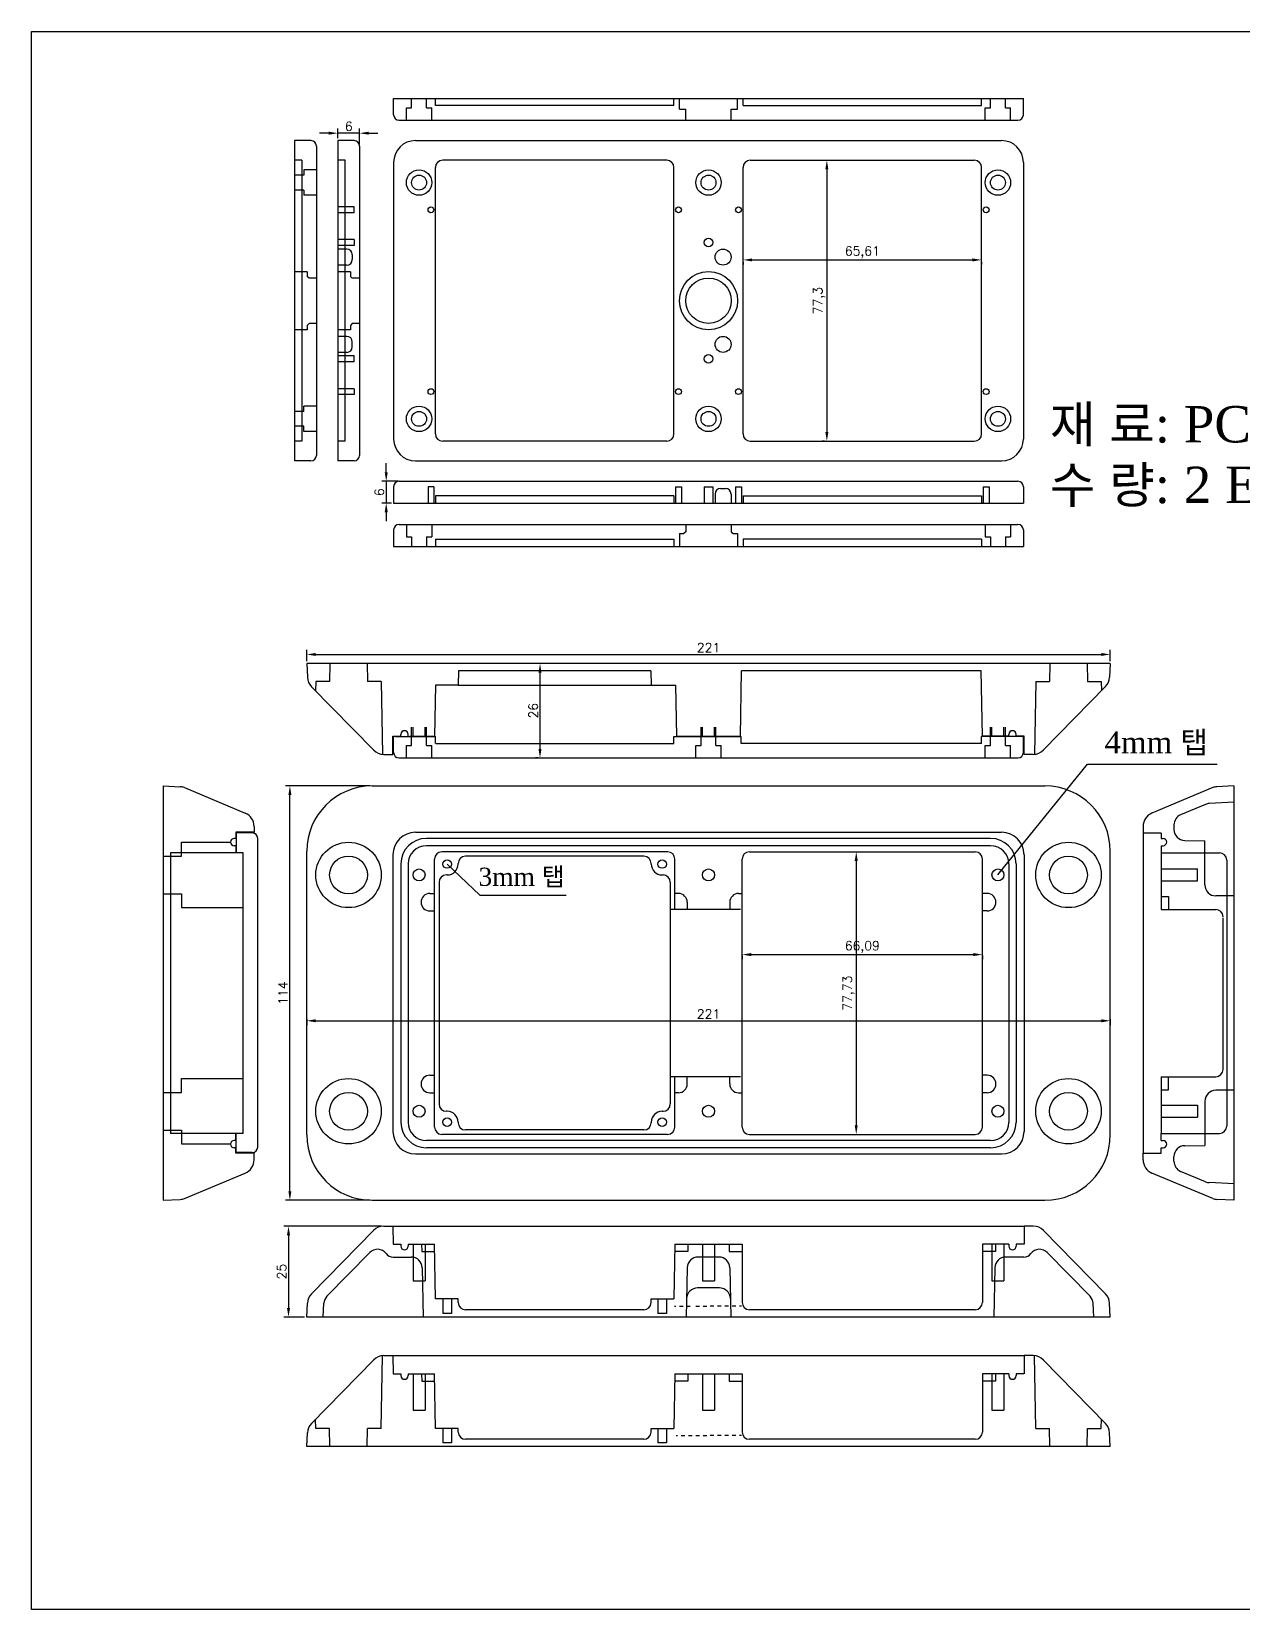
# Model space of a CAD drawing. Extents: x 577 to 1433, y 27 to 1135.
# Drawn here: x 592.7 to 925.7, y 701 to 1135 of the extents above; entities that cross this region are included whole.
import ezdxf

# ---------------------------------------------------------------- set-up
doc = ezdxf.new("R2010")
doc.units = 0
doc.layers.get('0').update_dxf_attribs({"linetype": 'CONTINUOUS'})
doc.layers.get('DEFPOINTS').update_dxf_attribs({"linetype": 'CONTINUOUS'})
doc.styles.get("Standard").update_dxf_attribs({"font": 'txt.shx', "bigfont": 'whgtxt.shx'})
doc.dimstyles.new('ISO-25', dxfattribs={"dimtxt": 2.5, "dimasz": 2.5, "dimexe": 1.25, "dimexo": 0.625, "dimtad": 1, "dimtxsty": 'STANDARD', "dimcen": 2.5, "dimazin": 3, "dimtfac": 1, "dimtmove": 0, "dimatfit": 3})

# ---------------------------------------------------------------- blocks, each defined once
blk = doc.blocks.new('*D23')
at = {"color": 0}
for p, q in [((731.88, 961.22), (731.26, 961.22)), ((732.51, 937.72), (732.51, 958.72)), ((731.88, 935.22), (731.26, 935.22))]:
    blk.add_line(p, q, dxfattribs=at)
for points in [[(732.09, 958.72), (732.92, 958.72), (732.51, 961.22)], [(732.09, 937.72), (732.92, 937.72), (732.51, 935.22)]]:
    blk.add_solid(points, dxfattribs=at)
at = {"layer": 'DEFPOINTS', "color": 0}
for p in [(732.51, 961.22), (732.51, 961.22), (732.51, 935.22)]:
    blk.add_point(p, dxfattribs=at)
at = {"color": 0, "insert": (730.63, 948.22), "char_height": 2.5, "attachment_point": 5, "rotation": 90}
blk.add_mtext('26', dxfattribs=at)
blk = doc.blocks.new('*D25')
at = {"color": 0}
for p, q in [((685.72, 927.54), (662.47, 927.54)), ((663.72, 816.04), (663.72, 925.04)), ((685.72, 813.54), (662.47, 813.54))]:
    blk.add_line(p, q, dxfattribs=at)
for points in [[(663.3, 925.04), (664.14, 925.04), (663.72, 927.54)], [(663.3, 816.04), (664.14, 816.04), (663.72, 813.54)]]:
    blk.add_solid(points, dxfattribs=at)
at = {"layer": 'DEFPOINTS', "color": 0}
for p in [(663.72, 927.54), (686.35, 927.54), (686.35, 813.54)]:
    blk.add_point(p, dxfattribs=at)
at = {"color": 0, "insert": (661.84, 870.54), "char_height": 2.5, "attachment_point": 5, "rotation": 90}
blk.add_mtext('114', dxfattribs=at)
blk = doc.blocks.new('*D26')
at = {"color": 0}
for p, q in [((819.55, 909.41), (820.73, 909.41)), ((819.48, 906.91), (819.48, 834.18)), ((819.55, 831.68), (820.73, 831.68))]:
    blk.add_line(p, q, dxfattribs=at)
for points in [[(819.06, 906.91), (819.89, 906.91), (819.48, 909.41)], [(819.06, 834.18), (819.89, 834.18), (819.48, 831.68)]]:
    blk.add_solid(points, dxfattribs=at)
at = {"layer": 'DEFPOINTS', "color": 0}
for p in [(818.92, 909.41), (818.92, 831.68), (819.48, 831.68)]:
    blk.add_point(p, dxfattribs=at)
at = {"color": 0, "insert": (817.39, 870.54), "char_height": 2.5, "attachment_point": 5, "rotation": 90}
blk.add_mtext('77,73', dxfattribs=at)
blk = doc.blocks.new('*D27')
at = {"color": 0}
for p, q in [((790.61, 881.13), (851.69, 881.13)), ((788.11, 880.84), (788.11, 879.88)), ((854.19, 880.84), (854.19, 879.88))]:
    blk.add_line(p, q, dxfattribs=at)
for points in [[(790.61, 881.55), (790.61, 880.71), (788.11, 881.13)], [(851.69, 881.55), (851.69, 880.71), (854.19, 881.13)]]:
    blk.add_solid(points, dxfattribs=at)
at = {"layer": 'DEFPOINTS', "color": 0}
for p in [(788.11, 881.46), (854.19, 881.46), (854.19, 881.13)]:
    blk.add_point(p, dxfattribs=at)
at = {"color": 0, "insert": (821.15, 883.21), "char_height": 2.5, "attachment_point": 5}
blk.add_mtext('66,09', dxfattribs=at)
blk = doc.blocks.new('*D28')
at = {"color": 0}
for p, q in [((812.02, 1099.65), (812.65, 1099.65)), ((811.4, 1097.15), (811.4, 1024.85)), ((810.77, 1022.35), (810.15, 1022.35))]:
    blk.add_line(p, q, dxfattribs=at)
for points in [[(810.98, 1097.15), (811.81, 1097.15), (811.4, 1099.65)], [(810.98, 1024.85), (811.81, 1024.85), (811.4, 1022.35)]]:
    blk.add_solid(points, dxfattribs=at)
at = {"layer": 'DEFPOINTS', "color": 0}
for p in [(811.4, 1099.65), (811.4, 1022.35), (811.4, 1022.35)]:
    blk.add_point(p, dxfattribs=at)
at = {"color": 0, "insert": (809.31, 1061), "char_height": 2.5, "attachment_point": 5, "rotation": 90}
blk.add_mtext('77,3', dxfattribs=at)
blk = doc.blocks.new('*D29')
at = {"color": 0}
for p, q in [((790.85, 1072.22), (851.45, 1072.22)), ((788.35, 1071.6), (788.35, 1070.97)), ((853.95, 1071.6), (853.95, 1070.97))]:
    blk.add_line(p, q, dxfattribs=at)
for points in [[(790.85, 1072.64), (790.85, 1071.81), (788.35, 1072.22)], [(851.45, 1072.64), (851.45, 1071.81), (853.95, 1072.22)]]:
    blk.add_solid(points, dxfattribs=at)
at = {"layer": 'DEFPOINTS', "color": 0}
for p in [(788.35, 1072.22), (853.95, 1072.22), (853.95, 1072.22)]:
    blk.add_point(p, dxfattribs=at)
at = {"color": 0, "insert": (821.15, 1074.31), "char_height": 2.5, "attachment_point": 5}
blk.add_mtext('65,61', dxfattribs=at)
blk = doc.blocks.new('*D30')
at = {"color": 0}
for p, q in [((690.21, 1013.83), (690.21, 1016.33)), ((693.48, 1011.33), (688.96, 1011.33)), ((690.21, 1011.33), (690.21, 1005.33)), ((691.62, 1005.33), (688.96, 1005.33)), ((690.21, 1002.83), (690.21, 1000.33))]:
    blk.add_line(p, q, dxfattribs=at)
for points in [[(689.79, 1013.83), (690.63, 1013.83), (690.21, 1011.33)], [(689.79, 1002.83), (690.63, 1002.83), (690.21, 1005.33)]]:
    blk.add_solid(points, dxfattribs=at)
at = {"layer": 'DEFPOINTS', "color": 0}
for p in [(694.11, 1011.33), (690.21, 1005.33), (692.25, 1005.33)]:
    blk.add_point(p, dxfattribs=at)
at = {"color": 0, "insert": (688.34, 1008.33), "char_height": 2.5, "attachment_point": 5, "rotation": 90}
blk.add_mtext('6', dxfattribs=at)
blk = doc.blocks.new('*D34')
at = {"color": 0}
for p, q in [((668.35, 961.84), (668.35, 964.94)), ((670.85, 963.69), (886.85, 963.69)), ((889.35, 961.84), (889.35, 964.94))]:
    blk.add_line(p, q, dxfattribs=at)
for points in [[(670.85, 964.11), (670.85, 963.28), (668.35, 963.69)], [(886.85, 964.11), (886.85, 963.28), (889.35, 963.69)]]:
    blk.add_solid(points, dxfattribs=at)
at = {"layer": 'DEFPOINTS', "color": 0}
for p in [(889.35, 963.69), (668.35, 961.22), (889.35, 961.22)]:
    blk.add_point(p, dxfattribs=at)
at = {"color": 0, "insert": (778.85, 965.57), "char_height": 2.5, "attachment_point": 5}
blk.add_mtext('221', dxfattribs=at)
blk = doc.blocks.new('*D35')
at = {"color": 0}
for p, q in [((668.35, 863.33), (668.35, 861.68)), ((670.85, 862.93), (886.85, 862.93)), ((889.35, 863.33), (889.35, 861.68))]:
    blk.add_line(p, q, dxfattribs=at)
for points in [[(670.85, 863.34), (670.85, 862.51), (668.35, 862.93)], [(886.85, 863.34), (886.85, 862.51), (889.35, 862.93)]]:
    blk.add_solid(points, dxfattribs=at)
at = {"layer": 'DEFPOINTS', "color": 0}
for p in [(668.35, 863.95), (889.35, 863.95), (889.35, 862.93)]:
    blk.add_point(p, dxfattribs=at)
at = {"color": 0, "insert": (778.85, 864.8), "char_height": 2.5, "attachment_point": 5}
blk.add_mtext('221', dxfattribs=at)
blk = doc.blocks.new('*D38')
at = {"color": 0}
for p, q in [((688.94, 806.44), (662.09, 806.44)), ((663.34, 803.94), (663.34, 783.94)), ((667.72, 781.44), (662.09, 781.44))]:
    blk.add_line(p, q, dxfattribs=at)
for points in [[(662.92, 803.94), (663.76, 803.94), (663.34, 806.44)], [(662.92, 783.94), (663.76, 783.94), (663.34, 781.44)]]:
    blk.add_solid(points, dxfattribs=at)
at = {"layer": 'DEFPOINTS', "color": 0}
for p in [(689.57, 806.44), (663.34, 781.44), (668.35, 781.44)]:
    blk.add_point(p, dxfattribs=at)
at = {"color": 0, "insert": (661.47, 793.94), "char_height": 2.5, "attachment_point": 5, "rotation": 90}
blk.add_mtext('25', dxfattribs=at)
blk = doc.blocks.new('*D42')
at = {"color": 0}
for p, q in [((674.39, 1107.08), (671.89, 1107.08)), ((676.89, 1105.67), (676.89, 1108.33)), ((682.89, 1107.08), (676.89, 1107.08)), ((682.89, 1103.99), (682.89, 1108.33)), ((685.39, 1107.08), (687.89, 1107.08))]:
    blk.add_line(p, q, dxfattribs=at)
for points in [[(674.39, 1107.5), (674.39, 1106.67), (676.89, 1107.08)], [(685.39, 1107.5), (685.39, 1106.67), (682.89, 1107.08)]]:
    blk.add_solid(points, dxfattribs=at)
at = {"layer": 'DEFPOINTS', "color": 0}
for p in [(676.89, 1107.08), (676.89, 1105.05), (682.89, 1103.37)]:
    blk.add_point(p, dxfattribs=at)
at = {"color": 0, "insert": (679.89, 1108.96), "char_height": 2.5, "attachment_point": 5}
blk.add_mtext('6', dxfattribs=at)

msp = doc.modelspace()

# ---------------------------------------------------------------- linework, layer by layer
at = {"color": 6}
for p, q in [((692.249, 1112.164), (692.249, 1116.664)), ((865.449, 1112.164), (865.449, 1116.664)), ((693.749, 1110.664), (863.949, 1110.664)), ((669.491, 1105.045), (664.991, 1105.045)), ((670.991, 1103.545), (670.991, 1018.445)), ((681.389, 1105.045), (676.889, 1105.045)), ((682.889, 1103.545), (682.889, 1018.445)), ((698.249, 1105.045), (859.449, 1105.045)), ((692.249, 1099.045), (692.249, 1022.945)), ((865.449, 1099.045), (865.449, 1022.945)), ((669.491, 1016.945), (664.991, 1016.945)), ((681.389, 1016.945), (676.889, 1016.945)), ((698.249, 1016.945), (859.449, 1016.945)), ((693.749, 1011.326), (863.949, 1011.326)), ((692.249, 1009.826), (692.249, 1005.326)), ((782.149, 1009.326), (783.549, 1009.326)), ((865.449, 1009.826), (865.449, 1005.326)), ((693.749, 999.429), (863.849, 999.429)), ((692.249, 997.929), (692.249, 993.429)), ((769.349, 995.429), (769.349, 993.429)), ((788.349, 995.429), (788.349, 993.429)), ((865.449, 997.929), (865.449, 993.429)), ((769.349, 993.429), (770.849, 993.429)), ((786.849, 993.429), (788.349, 993.429)), ((697.199, 941.219), (697.199, 943.719)), ((697.599, 941.219), (697.599, 943.719)), ((700.899, 941.219), (700.899, 943.719)), ((701.299, 941.219), (701.299, 943.719)), ((776.799, 941.219), (776.799, 943.719)), ((777.199, 941.219), (777.199, 943.719)), ((780.499, 941.219), (780.499, 943.719)), ((780.899, 941.219), (780.899, 943.719)), ((856.399, 941.219), (856.399, 943.719)), ((856.799, 941.219), (856.799, 943.719)), ((860.099, 941.219), (860.099, 943.719)), ((860.499, 941.219), (860.499, 943.719)), ((692.249, 936.719), (692.249, 941.119)), ((692.749, 941.119), (703.749, 941.119)), ((695.749, 938.619), (697.199, 938.619)), ((695.749, 935.219), (695.749, 938.619)), ((697.199, 938.619), (697.199, 941.119)), ((701.299, 938.619), (701.299, 941.119)), ((701.299, 938.619), (702.749, 938.619)), ((702.749, 935.219), (702.749, 938.619)), ((703.749, 939.219), (703.749, 941.119)), ((703.849, 939.219), (769.349, 939.219)), ((769.349, 939.219), (769.349, 941.119)), ((769.349, 941.119), (787.849, 941.119)), ((775.349, 938.619), (776.799, 938.619)), ((775.349, 935.219), (775.349, 938.619)), ((776.799, 938.619), (776.799, 941.119)), ((780.899, 938.619), (780.899, 941.119)), ((780.899, 938.619), (782.349, 938.619)), ((782.349, 935.219), (782.349, 938.619)), ((787.849, 939.219), (787.849, 941.119)), ((853.949, 939.219), (787.849, 939.219)), ((865.449, 941.119), (853.949, 941.119)), ((853.949, 939.219), (853.949, 941.119)), ((854.949, 938.619), (856.399, 938.619)), ((854.949, 935.219), (854.949, 938.619)), ((856.399, 938.619), (856.399, 941.119)), ((860.499, 938.619), (860.499, 941.119)), ((860.499, 938.619), (861.949, 938.619)), ((861.949, 935.219), (861.949, 938.619)), ((865.449, 936.719), (865.449, 941.119)), ((693.749, 935.219), (863.949, 935.219)), ((648.971, 914.592), (648.971, 909.142)), ((653.371, 914.592), (648.971, 914.592)), ((654.871, 828.192), (654.871, 913.092)), ((650.871, 909.142), (648.971, 909.142)), ((650.871, 831.942), (650.871, 909.142)), ((787.605, 893.542), (768.349, 893.542)), ((787.605, 847.542), (768.349, 847.542)), ((648.971, 826.692), (648.971, 831.942)), ((650.871, 831.942), (648.971, 831.942)), ((653.371, 826.692), (648.971, 826.692)), ((769.454, 784.438), (769.849, 784.438)), ((770.849, 784.438), (771.849, 784.438)), ((772.849, 784.438), (773.849, 784.438)), ((775.349, 784.438), (776.349, 784.438)), ((777.349, 784.438), (778.349, 784.438)), ((780.349, 784.438), (779.349, 784.438)), ((782.349, 784.438), (781.349, 784.438)), ((784.349, 784.438), (783.349, 784.438)), ((786.349, 784.438), (785.349, 784.438)), ((787.902, 784.438), (787.349, 784.438)), ((769.954, 748.81), (770.349, 748.81)), ((771.349, 748.81), (772.349, 748.81)), ((773.349, 748.81), (774.349, 748.81)), ((775.349, 748.81), (776.349, 748.81)), ((777.349, 748.81), (778.349, 748.81)), ((780.349, 748.81), (779.349, 748.81)), ((782.349, 748.81), (781.349, 748.81)), ((784.349, 748.81), (783.349, 748.81)), ((786.349, 748.81), (785.349, 748.81)), ((787.902, 748.81), (787.349, 748.81))]:
    msp.add_line(p, q, dxfattribs=at)
for p, q in [((692.249, 1116.664), (703.745, 1116.664)), ((703.745, 1114.664), (703.745, 1116.664)), ((703.745, 1116.664), (853.954, 1116.664)), ((769.354, 1116.664), (788.345, 1116.664)), ((769.354, 1114.664), (769.354, 1116.664)), ((788.345, 1114.664), (788.345, 1116.664)), ((853.954, 1116.664), (865.449, 1116.664)), ((853.954, 1114.664), (853.954, 1116.664)), ((769.354, 1114.664), (703.745, 1114.664)), ((788.345, 1114.664), (853.954, 1114.664)), ((664.991, 1105.045), (664.991, 1093.55)), ((676.889, 1105.045), (676.889, 1093.55)), ((666.991, 1099.645), (664.991, 1099.645)), ((666.991, 1099.645), (666.991, 1022.345)), ((678.889, 1099.645), (676.889, 1099.645)), ((678.889, 1022.345), (678.889, 1099.645)), ((767.354, 1099.645), (705.745, 1099.645)), ((790.345, 1099.645), (851.954, 1099.645)), ((664.991, 1093.8), (664.991, 1016.945)), ((676.889, 1093.8), (676.889, 1022.345)), ((703.745, 1024.345), (703.745, 1097.645)), ((769.354, 1024.345), (769.354, 1097.645)), ((788.345, 1024.345), (788.345, 1097.645)), ((853.954, 1024.345), (853.954, 1097.645)), ((676.889, 1028.191), (676.889, 1016.945)), ((666.991, 1022.345), (664.991, 1022.345)), ((678.889, 1022.345), (676.889, 1022.345)), ((767.354, 1022.345), (705.745, 1022.345)), ((790.345, 1022.345), (851.954, 1022.345)), ((769.354, 1007.326), (703.745, 1007.326)), ((703.745, 1007.326), (703.745, 1005.326)), ((769.354, 1007.326), (769.354, 1005.326)), ((780.649, 1007.826), (780.649, 1005.326)), ((785.049, 1007.826), (785.049, 1005.326)), ((788.345, 1007.326), (853.954, 1007.326)), ((788.345, 1007.326), (788.345, 1005.326)), ((853.954, 1007.326), (853.954, 1005.326)), ((692.249, 1005.326), (703.745, 1005.326)), ((703.745, 1005.326), (769.354, 1005.326)), ((769.354, 1005.326), (788.345, 1005.326)), ((788.345, 1005.326), (853.954, 1005.326)), ((853.954, 1005.326), (865.449, 1005.326)), ((703.745, 995.429), (769.349, 995.429)), ((703.745, 995.429), (703.745, 993.429)), ((853.954, 995.429), (788.349, 995.429)), ((853.954, 995.429), (853.954, 993.429)), ((692.249, 993.429), (703.745, 993.429)), ((703.745, 993.429), (853.954, 993.429)), ((853.954, 993.429), (865.449, 993.429)), ((668.349, 961.219), (668.549, 957.402)), ((889.349, 961.219), (668.349, 961.219)), ((674.737, 961.219), (674.649, 956.219)), ((684.962, 961.219), (685.049, 956.219)), ((872.737, 961.219), (872.649, 956.219)), ((882.962, 961.219), (883.049, 956.219)), ((889.349, 961.219), (889.149, 957.402)), ((670.849, 956.219), (670.805, 953.647)), ((674.649, 956.219), (670.849, 956.219)), ((688.849, 956.219), (685.049, 956.219)), ((688.849, 956.219), (689.198, 936.236)), ((703.749, 955.219), (703.505, 941.219)), ((709.999, 955.219), (703.749, 955.219)), ((710.069, 959.219), (709.999, 955.219)), ((709.999, 955.219), (763.099, 955.219)), ((763.03, 959.219), (710.069, 959.219)), ((763.03, 959.219), (763.099, 955.219)), ((763.099, 955.219), (769.849, 955.219)), ((770.094, 941.219), (769.849, 955.219)), ((787.605, 941.219), (787.919, 959.219)), ((853.88, 959.219), (787.919, 959.219)), ((854.194, 941.219), (853.88, 959.219)), ((868.849, 956.219), (868.501, 936.236)), ((868.849, 956.219), (872.649, 956.219)), ((883.049, 956.219), (886.849, 956.219)), ((886.849, 956.219), (886.894, 953.67)), ((669.645, 954.83), (686.71, 937.419)), ((888.055, 954.856), (870.991, 937.421)), ((692.049, 941.219), (694.249, 941.219)), ((692.049, 936.219), (692.049, 941.219)), ((696.749, 941.219), (703.505, 941.219)), ((770.094, 941.219), (787.605, 941.219)), ((861.449, 941.219), (854.194, 941.219)), ((865.649, 941.219), (863.449, 941.219)), ((865.649, 936.219), (865.649, 941.219)), ((689.567, 936.219), (692.049, 936.219)), ((858.449, 903.042), (883.074, 933.505)), ((868.132, 936.219), (865.649, 936.219)), ((883.074, 933.505), (918.77, 933.505)), ((628.871, 927.542), (628.871, 813.542)), ((628.871, 927.542), (633.58, 927.296)), ((634.713, 927.069), (651.418, 920.064)), ((686.349, 927.542), (871.349, 927.542)), ((917.519, 927.069), (900.814, 920.064)), ((923.361, 927.542), (918.652, 927.296)), ((923.361, 927.542), (923.361, 813.542)), ((653.871, 916.375), (653.871, 914.792)), ((898.361, 916.375), (898.361, 914.592)), ((648.871, 913.092), (648.371, 913.092)), ((648.871, 914.792), (648.871, 913.092)), ((653.871, 914.792), (648.871, 914.792)), ((698.249, 914.792), (859.449, 914.792)), ((898.361, 914.592), (898.361, 826.492)), ((898.361, 914.592), (903.361, 914.592)), ((903.361, 914.505), (903.361, 913.092)), ((630.871, 909.142), (630.871, 831.942)), ((648.871, 909.142), (630.871, 909.142)), ((648.871, 911.092), (648.371, 911.092)), ((648.871, 911.092), (648.871, 909.142)), ((668.349, 831.542), (668.349, 909.542)), ((692.049, 908.592), (692.049, 832.492)), ((703.505, 833.677), (703.505, 907.407)), ((767.594, 909.407), (705.505, 909.407)), ((761.099, 908.192), (711.999, 908.192)), ((769.594, 893.542), (769.594, 907.407)), ((788.105, 833.677), (788.105, 907.407)), ((790.105, 909.407), (852.194, 909.407)), ((854.194, 833.677), (854.194, 907.407)), ((865.649, 908.592), (865.649, 832.492)), ((889.349, 831.542), (889.349, 909.542)), ((903.361, 911.092), (903.361, 909.142)), ((903.361, 909.142), (903.361, 893.542)), ((903.361, 909.142), (919.361, 909.142)), ((921.361, 907.142), (921.361, 833.942)), ((706.999, 903.042), (706.749, 903.042)), ((706.999, 906.042), (715.976, 897.451)), ((709.999, 906.042), (709.999, 906.192)), ((763.099, 906.042), (763.099, 906.192)), ((766.099, 903.042), (766.349, 903.042)), ((704.749, 901.042), (704.749, 840.042)), ((768.349, 901.042), (768.349, 840.042)), ((715.976, 897.451), (739.671, 897.451)), ((903.361, 897.142), (905.361, 897.142)), ((903.361, 893.542), (918.361, 893.542)), ((920.361, 849.542), (920.361, 891.28)), ((769.594, 833.677), (769.594, 847.542)), ((903.361, 847.542), (903.361, 831.942)), ((903.361, 847.542), (918.361, 847.542)), ((903.361, 843.942), (905.361, 843.942)), ((706.999, 838.042), (706.749, 838.042)), ((766.099, 838.042), (766.349, 838.042)), ((709.999, 835.042), (709.999, 834.892)), ((763.099, 835.042), (763.099, 834.892)), ((648.871, 831.942), (630.871, 831.942)), ((648.871, 829.992), (648.371, 829.992)), ((648.871, 829.992), (648.871, 831.942)), ((767.594, 831.677), (705.505, 831.677)), ((761.099, 832.892), (711.999, 832.892)), ((790.105, 831.677), (852.194, 831.677)), ((903.361, 829.992), (903.361, 831.942)), ((903.361, 831.942), (919.361, 831.942)), ((648.871, 827.992), (648.371, 827.992)), ((648.871, 826.492), (648.871, 827.992)), ((653.871, 826.492), (648.871, 826.492)), ((653.871, 824.71), (653.871, 826.492)), ((698.249, 826.292), (859.449, 826.292)), ((898.361, 824.71), (898.361, 826.492)), ((898.361, 826.492), (903.361, 826.492)), ((903.361, 826.492), (903.361, 827.992)), ((634.713, 814.015), (651.418, 821.021)), ((917.519, 814.015), (900.814, 821.021)), ((628.871, 813.542), (633.58, 813.789)), ((686.349, 813.542), (871.349, 813.542)), ((923.361, 813.542), (918.652, 813.789)), ((669.644, 787.801), (686.708, 805.236)), ((689.567, 806.438), (692.049, 806.438)), ((692.049, 806.438), (692.137, 801.438)), ((692.049, 806.438), (865.649, 806.438)), ((868.132, 806.438), (865.649, 806.438)), ((865.649, 806.438), (865.649, 801.438)), ((888.055, 787.801), (870.991, 805.236)), ((692.137, 801.438), (694.249, 801.438)), ((696.249, 801.438), (703.505, 801.438)), ((703.767, 786.438), (703.505, 801.438)), ((769.594, 801.438), (769.332, 786.438)), ((769.594, 801.438), (788.105, 801.438)), ((784.505, 801.438), (784.505, 799.438)), ((788.105, 801.438), (788.105, 785.438)), ((861.449, 801.438), (854.194, 801.438)), ((854.194, 801.438), (854.194, 785.438)), ((857.822, 801.438), (857.822, 799.438)), ((865.649, 801.438), (863.449, 801.438)), ((710.017, 786.438), (703.767, 786.438)), ((710.035, 785.403), (710.017, 786.438)), ((763.064, 785.403), (763.082, 786.438)), ((763.082, 786.438), (769.332, 786.438)), ((668.349, 781.438), (668.549, 785.255)), ((889.349, 781.438), (668.349, 781.438)), ((761.064, 783.438), (712.035, 783.438)), ((852.194, 783.438), (790.105, 783.438)), ((889.349, 781.438), (889.149, 785.255)), ((669.644, 752.173), (686.708, 769.608)), ((689.567, 770.81), (692.049, 770.81)), ((692.049, 770.81), (692.137, 765.81)), ((692.049, 770.81), (865.649, 770.81)), ((868.132, 770.81), (865.649, 770.81)), ((865.649, 770.81), (865.649, 765.81)), ((888.055, 752.173), (870.991, 769.608)), ((692.137, 765.81), (694.249, 765.81)), ((696.249, 765.81), (703.505, 765.81)), ((703.767, 750.81), (703.505, 765.81)), ((769.594, 765.81), (769.332, 750.81)), ((769.594, 765.81), (788.105, 765.81)), ((784.505, 765.81), (784.505, 763.81)), ((788.105, 765.81), (788.105, 749.81)), ((861.449, 765.81), (854.194, 765.81)), ((854.194, 765.81), (854.194, 749.81)), ((857.822, 765.81), (857.822, 763.81)), ((865.562, 765.81), (863.449, 765.81)), ((668.349, 745.81), (668.549, 749.627)), ((710.017, 750.81), (703.767, 750.81)), ((710.035, 749.775), (710.017, 750.81)), ((761.064, 747.81), (712.035, 747.81)), ((763.064, 749.775), (763.082, 750.81)), ((763.082, 750.81), (769.332, 750.81)), ((852.194, 747.81), (790.105, 747.81)), ((889.349, 745.81), (889.149, 749.627)), ((889.349, 745.81), (668.349, 745.81))]:
    msp.add_line(p, q)
at = {"color": 5}
for p, q in [((697.199, 1114.064), (697.199, 1116.664)), ((701.299, 1114.064), (701.299, 1116.664)), ((770.849, 1113.664), (770.849, 1116.664)), ((786.849, 1113.664), (786.849, 1116.664)), ((856.399, 1114.064), (856.399, 1116.664)), ((860.499, 1114.064), (860.499, 1116.664)), ((695.749, 1114.064), (697.199, 1114.064)), ((695.749, 1110.664), (695.749, 1114.064)), ((701.299, 1114.064), (702.749, 1114.064)), ((702.749, 1110.664), (702.749, 1114.064)), ((770.849, 1113.664), (772.599, 1113.664)), ((772.599, 1110.664), (772.599, 1113.664)), ((785.099, 1113.664), (786.849, 1113.664)), ((785.099, 1110.664), (785.099, 1113.664)), ((854.949, 1114.064), (856.399, 1114.064)), ((854.949, 1110.664), (854.949, 1114.064)), ((860.499, 1114.064), (861.949, 1114.064)), ((861.949, 1110.664), (861.949, 1114.064)), ((667.591, 1095.545), (664.991, 1095.545)), ((667.591, 1096.995), (667.591, 1095.545)), ((670.991, 1096.995), (667.591, 1096.995)), ((667.591, 1091.445), (664.991, 1091.445)), ((667.591, 1091.445), (667.591, 1089.995)), ((670.991, 1089.995), (667.591, 1089.995)), ((668.491, 1068.945), (664.991, 1068.945)), ((668.491, 1068.945), (668.491, 1067.695)), ((680.389, 1068.945), (676.889, 1068.945)), ((680.389, 1068.945), (680.389, 1067.695)), ((668.991, 1067.195), (668.491, 1067.695)), ((670.991, 1067.195), (668.991, 1067.195)), ((680.889, 1067.195), (680.389, 1067.695)), ((682.889, 1067.195), (680.889, 1067.195)), ((668.491, 1052.945), (664.991, 1052.945)), ((668.991, 1054.695), (668.491, 1054.195)), ((668.491, 1054.195), (668.491, 1052.945)), ((670.991, 1054.695), (668.991, 1054.695)), ((680.389, 1052.945), (676.889, 1052.945)), ((680.889, 1054.695), (680.389, 1054.195)), ((680.389, 1054.195), (680.389, 1052.945)), ((682.889, 1054.695), (680.889, 1054.695)), ((667.591, 1030.545), (664.991, 1030.545)), ((667.591, 1030.545), (667.591, 1031.995)), ((670.991, 1031.995), (667.591, 1031.995)), ((667.591, 1026.445), (664.991, 1026.445)), ((667.591, 1024.995), (667.591, 1026.445)), ((670.991, 1024.995), (667.591, 1024.995)), ((695.749, 999.429), (695.749, 996.029)), ((702.749, 999.429), (702.749, 996.029)), ((772.599, 999.429), (772.599, 997.429)), ((785.099, 999.429), (785.099, 997.429)), ((854.949, 999.429), (854.949, 996.029)), ((861.949, 999.429), (861.949, 996.029)), ((695.749, 996.029), (697.199, 996.029)), ((697.199, 996.029), (697.199, 993.429)), ((701.299, 996.029), (702.749, 996.029)), ((701.299, 996.029), (701.299, 993.429)), ((770.849, 996.929), (772.099, 996.929)), ((770.849, 996.929), (770.849, 993.429)), ((772.599, 997.429), (772.099, 996.929)), ((785.099, 997.429), (785.599, 996.929)), ((785.599, 996.929), (786.849, 996.929)), ((786.849, 996.929), (786.849, 993.429)), ((854.949, 996.029), (856.399, 996.029)), ((856.399, 996.029), (856.399, 993.429)), ((860.499, 996.029), (861.949, 996.029)), ((860.499, 996.029), (860.499, 993.429)), ((915.556, 922.45), (908.701, 919.576)), ((923.387, 923.038), (916.559, 922.68)), ((906.861, 916.809), (906.861, 915.53)), ((633.871, 908.242), (633.871, 912.042)), ((633.871, 912.042), (647.391, 912.042)), ((909.809, 912.53), (915.361, 912.433)), ((915.361, 900.287), (915.361, 912.433)), ((628.871, 908.242), (633.871, 908.242)), ((628.871, 897.842), (633.871, 897.842)), ((633.871, 897.842), (633.871, 894.042)), ((923.361, 897.287), (918.361, 897.287)), ((633.871, 894.042), (650.871, 894.042)), ((633.871, 847.042), (650.871, 847.042)), ((633.871, 843.242), (633.871, 847.042)), ((628.871, 843.242), (633.871, 843.242)), ((923.361, 843.798), (918.361, 843.798)), ((915.361, 840.798), (915.361, 828.651)), ((628.871, 832.842), (633.871, 832.842)), ((633.871, 832.842), (633.871, 829.042)), ((633.871, 829.042), (647.391, 829.042)), ((906.861, 824.275), (906.861, 825.555)), ((909.809, 828.554), (915.361, 828.651)), ((915.556, 818.634), (908.701, 821.509)), ((923.387, 818.047), (916.559, 818.405)), ((673.905, 787.15), (685.664, 799.165)), ((883.794, 787.15), (872.035, 799.165)), ((692.154, 797.938), (697.118, 797.938)), ((700.117, 794.99), (700.354, 781.429)), ((772.982, 794.99), (772.745, 781.438)), ((781.718, 797.938), (775.981, 797.938)), ((784.717, 794.99), (784.954, 781.438)), ((857.582, 794.99), (857.345, 781.429)), ((865.545, 797.938), (860.581, 797.938)), ((781.866, 789.438), (775.833, 789.438)), ((672.854, 781.412), (673.053, 785.209)), ((884.845, 781.412), (884.646, 785.209)), ((688.849, 750.81), (689.198, 770.793)), ((868.849, 750.81), (868.501, 770.793)), ((670.849, 750.81), (670.805, 753.359)), ((886.849, 750.81), (886.894, 753.359)), ((674.649, 750.81), (670.849, 750.81)), ((674.737, 745.81), (674.649, 750.81)), ((684.962, 745.81), (685.049, 750.81)), ((688.849, 750.81), (685.049, 750.81)), ((868.849, 750.81), (872.649, 750.81)), ((872.737, 745.81), (872.649, 750.81)), ((882.962, 745.81), (883.049, 750.81)), ((883.049, 750.81), (886.849, 750.81))]:
    msp.add_line(p, q, dxfattribs=at)
at = {"color": 2}
for p, q in [((681.389, 1086.795), (676.889, 1086.795)), ((681.389, 1085.195), (676.889, 1085.195)), ((681.389, 1085.195), (681.389, 1086.795)), ((681.389, 1036.795), (676.889, 1036.795)), ((681.389, 1035.195), (676.889, 1035.195)), ((681.389, 1036.795), (681.389, 1035.195)), ((703.305, 1009.826), (701.705, 1009.826)), ((701.705, 1009.826), (701.705, 1005.326)), ((703.305, 1009.826), (703.305, 1005.326)), ((769.794, 1009.826), (771.394, 1009.826)), ((769.794, 1009.826), (769.794, 1005.326)), ((771.394, 1009.826), (771.394, 1005.326)), ((786.305, 1009.826), (787.905, 1009.826)), ((786.305, 1009.826), (786.305, 1005.326)), ((787.905, 1009.826), (787.905, 1005.326)), ((854.394, 1009.826), (855.994, 1009.826)), ((854.394, 1009.826), (854.394, 1005.326)), ((855.994, 1009.826), (855.994, 1005.326)), ((702.205, 897.942), (703.505, 897.942)), ((770.594, 897.942), (769.594, 897.942)), ((772.994, 895.542), (772.994, 893.542)), ((784.705, 895.542), (784.705, 893.542)), ((787.105, 897.942), (788.105, 897.942)), ((855.494, 897.942), (854.194, 897.942)), ((905.361, 897.142), (905.361, 893.542)), ((702.205, 893.142), (703.505, 893.142)), ((855.494, 893.142), (854.194, 893.142)), ((702.205, 847.942), (703.505, 847.942)), ((772.994, 845.542), (772.994, 847.542)), ((784.705, 845.542), (784.705, 847.542)), ((855.494, 847.942), (854.194, 847.942)), ((905.361, 843.942), (905.361, 847.542)), ((702.205, 843.142), (703.505, 843.142)), ((770.594, 843.142), (769.594, 843.142)), ((787.105, 843.142), (788.105, 843.142)), ((855.494, 843.142), (854.194, 843.142)), ((699.905, 801.438), (699.975, 799.438)), ((699.975, 799.438), (703.505, 799.438)), ((773.124, 799.438), (769.594, 799.438)), ((773.194, 801.438), (773.124, 799.438)), ((784.505, 799.438), (788.105, 799.438)), ((857.822, 799.438), (854.194, 799.438)), ((699.905, 765.81), (699.975, 763.81)), ((773.194, 765.81), (773.124, 763.81)), ((699.975, 763.81), (703.505, 763.81)), ((773.124, 763.81), (769.594, 763.81)), ((784.505, 763.81), (788.105, 763.81)), ((857.822, 763.81), (854.194, 763.81))]:
    msp.add_line(p, q, dxfattribs=at)
at = {"color": 1}
for p, q in [((681.389, 1077.795), (676.889, 1077.795)), ((681.389, 1077.795), (681.389, 1076.195)), ((681.389, 1076.195), (676.889, 1076.195)), ((681.389, 1045.795), (676.889, 1045.795)), ((681.389, 1044.195), (676.889, 1044.195)), ((681.389, 1044.195), (681.389, 1045.795)), ((777.669, 1009.826), (780.029, 1009.826)), ((777.669, 1009.826), (777.669, 1005.326)), ((780.029, 1009.826), (780.029, 1005.326)), ((903.361, 904.692), (913.361, 904.692)), ((913.361, 901.392), (913.361, 904.692)), ((903.361, 901.392), (913.361, 901.392)), ((903.361, 839.692), (913.361, 839.692)), ((913.361, 839.692), (913.361, 836.392)), ((903.361, 836.392), (913.361, 836.392)), ((697.599, 801.438), (697.599, 791.438)), ((700.899, 801.438), (700.899, 791.438)), ((777.199, 801.438), (777.199, 791.438)), ((780.499, 801.438), (780.499, 791.438)), ((856.799, 801.438), (856.799, 791.438)), ((860.099, 801.438), (860.099, 791.438)), ((697.599, 791.438), (700.899, 791.438)), ((777.199, 791.438), (780.499, 791.438)), ((856.799, 791.438), (860.099, 791.438)), ((705.819, 786.438), (705.819, 782.438)), ((708.179, 786.438), (708.179, 782.438)), ((764.919, 786.438), (764.919, 782.438)), ((767.279, 786.438), (767.279, 782.438)), ((708.179, 782.438), (705.819, 782.438)), ((767.279, 782.438), (764.919, 782.438)), ((697.599, 765.81), (697.599, 755.81)), ((700.899, 765.81), (700.899, 755.81)), ((777.199, 765.81), (777.199, 755.81)), ((780.499, 765.81), (780.499, 755.81)), ((856.799, 765.81), (856.799, 755.81)), ((860.099, 765.81), (860.099, 755.81)), ((697.599, 755.81), (700.899, 755.81)), ((777.199, 755.81), (780.499, 755.81)), ((856.799, 755.81), (860.099, 755.81)), ((705.819, 750.81), (705.819, 746.81)), ((708.179, 746.81), (705.819, 746.81)), ((708.179, 750.81), (708.179, 746.81)), ((764.919, 750.81), (764.919, 746.81)), ((767.279, 746.81), (764.919, 746.81)), ((767.279, 750.81), (767.279, 746.81))]:
    msp.add_line(p, q, dxfattribs=at)
at = {"color": 3}
for p, q in [((679.389, 1075.195), (676.889, 1075.195)), ((680.889, 1073.695), (680.889, 1072.295)), ((679.389, 1070.795), (676.889, 1070.795)), ((679.389, 1051.195), (676.889, 1051.195)), ((679.389, 1046.795), (676.889, 1046.795)), ((680.889, 1048.295), (680.889, 1049.695)), ((694.249, 941.219), (694.249, 941.719)), ((696.249, 941.219), (696.249, 941.719)), ((861.449, 941.219), (861.449, 941.719)), ((863.449, 941.219), (863.449, 941.719)), ((856.449, 913.092), (701.249, 913.092)), ((903.361, 913.092), (903.861, 913.092)), ((856.449, 911.092), (701.249, 911.092)), ((903.361, 911.092), (903.861, 911.092)), ((694.249, 906.092), (694.249, 834.992)), ((696.249, 906.092), (696.249, 834.992)), ((861.449, 906.092), (861.449, 834.992)), ((863.449, 906.092), (863.449, 834.992)), ((856.449, 829.992), (701.249, 829.992)), ((903.361, 829.992), (903.861, 829.992)), ((856.449, 827.992), (701.249, 827.992)), ((903.361, 827.992), (903.861, 827.992)), ((694.249, 801.438), (694.249, 800.938)), ((696.249, 801.438), (696.249, 800.938)), ((861.449, 801.438), (861.449, 800.938)), ((863.449, 801.438), (863.449, 800.938)), ((694.249, 765.81), (694.249, 765.31)), ((696.249, 765.81), (696.249, 765.31)), ((861.449, 765.81), (861.449, 765.31)), ((863.449, 765.81), (863.449, 765.31))]:
    msp.add_line(p, q, dxfattribs=at)
msp.add_lwpolyline([(592.671, 1135.038), (1250.288, 1135.038), (1250.288, 701.001), (592.671, 701.001)], close=True)
at = {"color": 5}
for centre, radius in [((699.249, 1093.495), 3.5), ((699.249, 1093.495), 2.05), ((778.849, 1093.495), 3.5), ((778.849, 1093.495), 2.05), ((858.449, 1093.495), 3.5), ((858.449, 1093.495), 2.05), ((778.849, 1060.995), 8), ((778.849, 1060.995), 6.25), ((699.249, 1028.495), 3.5), ((699.249, 1028.495), 2.05), ((778.849, 1028.495), 3.5), ((778.849, 1028.495), 2.05), ((858.449, 1028.495), 3.5), ((858.449, 1028.495), 2.05), ((679.849, 903.042), 9), ((877.849, 903.042), 9), ((679.849, 903.042), 5.2), ((877.849, 903.042), 5.2), ((679.849, 838.042), 9), ((877.849, 838.042), 9), ((679.849, 838.042), 5.2), ((877.849, 838.042), 5.2)]:
    msp.add_circle(centre, radius, dxfattribs=at)
at = {"color": 2}
for centre in [(702.505, 1085.995), (770.594, 1085.995), (787.105, 1085.995), (855.194, 1085.995), (702.505, 1035.995), (770.594, 1035.995), (787.105, 1035.995), (855.194, 1035.995)]:
    msp.add_circle(centre, 0.8, dxfattribs=at)
at = {"color": 1}
for centre, radius in [((778.849, 1076.995), 1.18), ((778.849, 1044.995), 1.18), ((706.999, 906.042), 1.18), ((766.099, 906.042), 1.18), ((699.249, 903.042), 1.65), ((778.849, 903.042), 1.65), ((858.449, 903.042), 1.65), ((699.249, 838.042), 1.65), ((778.849, 838.042), 1.65), ((858.449, 838.042), 1.65), ((706.999, 835.042), 1.18), ((766.099, 835.042), 1.18)]:
    msp.add_circle(centre, radius, dxfattribs=at)
at = {"color": 3}
for centre in [(782.849, 1072.995), (782.849, 1048.995)]:
    msp.add_circle(centre, 2.2, dxfattribs=at)
at = {"color": 6}
for centre, radius, start, end in [((693.749, 1112.164), 1.5, 180, 270), ((863.949, 1112.164), 1.5, 270, 0), ((669.491, 1103.545), 1.5, 0, 90), ((681.389, 1103.545), 1.5, 0, 90), ((698.249, 1099.045), 6, 90, 180), ((859.449, 1099.045), 6, 0, 90), ((698.249, 1022.945), 6, 180, 270), ((859.449, 1022.945), 6, 270, 0), ((669.491, 1018.445), 1.5, 270, 0), ((681.389, 1018.445), 1.5, 270, 0), ((693.749, 1009.826), 1.5, 90, 180), ((863.949, 1009.826), 1.5, 0, 90), ((693.749, 997.929), 1.5, 90, 180), ((863.949, 997.929), 1.5, 0, 90), ((693.749, 936.719), 1.5, 180, 270), ((863.949, 936.719), 1.5, 270, 0), ((653.371, 913.092), 1.5, 0, 90), ((653.371, 828.192), 1.5, 270, 0)]:
    msp.add_arc(centre, radius, start, end, dxfattribs=at)
for centre, radius, start, end in [((705.745, 1097.645), 2, 90, 180), ((767.354, 1097.645), 2, 0, 90), ((790.345, 1097.645), 2, 90, 180), ((851.954, 1097.645), 2, 360, 90), ((705.745, 1024.345), 2, 180, 270), ((767.354, 1024.345), 2, 270, 0), ((790.345, 1024.345), 2, 180, 270), ((851.954, 1024.345), 2, 270, 360), ((782.149, 1007.826), 1.5, 90, 180), ((783.549, 1007.826), 1.5, 0, 90), ((672.545, 957.585), 4, 183, 223.5312), ((885.155, 957.611), 4, 316.4688, 357), ((689.567, 940.219), 4, 224.42429, 270), ((868.132, 940.219), 4, 270, 315.61637), ((633.371, 923.301), 4, 70.39853, 87), ((686.349, 909.542), 18, 90, 180), ((871.349, 909.542), 18, 0, 90), ((918.861, 923.301), 4, 93, 109.60147), ((649.871, 916.375), 4, 0, 67.24919), ((902.361, 916.375), 4, 112.75081, 180), ((648.371, 912.092), 1, 90, 270), ((698.249, 908.592), 6.2, 90, 180), ((859.449, 908.592), 6.2, 0, 90), ((705.505, 907.407), 2, 90, 180), ((711.999, 906.192), 2, 90, 180), ((761.099, 906.192), 2, 0, 90), ((767.594, 907.407), 2, 0, 90), ((790.105, 907.407), 2, 90, 180), ((852.194, 907.407), 2, 360, 90), ((919.361, 907.142), 2, 0, 90), ((706.749, 901.042), 2, 90, 180), ((706.999, 906.042), 3, 270, 0), ((766.099, 906.042), 3, 180, 270), ((766.349, 901.042), 2, 0, 90), ((918.361, 891.542), 2, 0, 90), ((918.361, 849.542), 2, 270, 0), ((706.749, 840.042), 2, 180, 270), ((706.999, 835.042), 3, 0, 90), ((766.099, 835.042), 3, 90, 180), ((766.349, 840.042), 2, 270, 0), ((705.505, 833.677), 2, 180, 270), ((711.999, 834.892), 2, 180, 270), ((761.099, 834.892), 2, 270, 0), ((767.594, 833.677), 2, 270, 0), ((790.105, 833.677), 2, 180, 270), ((852.194, 833.677), 2, 270, 360), ((919.361, 833.942), 2, 270, 360), ((648.371, 828.992), 1, 90, 270), ((686.349, 831.542), 18, 180, 270), ((698.249, 832.492), 6.2, 180, 270), ((859.449, 832.492), 6.2, 270, 0), ((871.349, 831.542), 18, 270, 0), ((649.871, 824.71), 4, 292.75081, 0), ((902.361, 824.71), 4, 180, 247.24919), ((633.371, 817.784), 4, 273, 289.60147), ((918.861, 817.784), 4, 250.39853, 267), ((689.567, 802.438), 4, 90, 135.61637), ((868.132, 802.438), 4, 44.38363, 90), ((672.544, 785.046), 4, 136.4688, 177), ((885.155, 785.046), 4, 3, 43.5312), ((712.035, 785.438), 2, 181, 270), ((761.064, 785.438), 2, 270, 359), ((790.105, 785.438), 2, 180, 270), ((852.194, 785.438), 2, 270, 0), ((689.567, 766.81), 4, 90, 135.61637), ((868.132, 766.81), 4, 44.38363, 90), ((672.544, 749.418), 4, 136.4688, 177), ((885.155, 749.418), 4, 3, 43.5312), ((712.035, 749.81), 2, 181, 270), ((761.064, 749.81), 2, 270, 359), ((790.105, 749.81), 2, 180, 270), ((852.194, 749.81), 2, 270, 0)]:
    msp.add_arc(centre, radius, start, end)
at = {"color": 3}
for centre, radius, start, end in [((679.389, 1073.695), 1.5, 0, 90), ((679.389, 1072.295), 1.5, 270, 0), ((679.389, 1049.695), 1.5, 0, 90), ((679.389, 1048.295), 1.5, 270, 0), ((695.249, 941.719), 1, 0, 180), ((862.449, 941.719), 1, 0, 180), ((701.249, 906.092), 7, 90, 180), ((856.449, 906.092), 7, 0, 90), ((903.861, 912.092), 1, 270, 90), ((701.249, 906.092), 5, 90, 180), ((856.449, 906.092), 5, 0, 90), ((701.249, 834.992), 7, 180, 270), ((701.249, 834.992), 5, 180, 270), ((856.449, 834.992), 7, 270, 0), ((856.449, 834.992), 5, 270, 0), ((903.861, 828.992), 1, 270, 90), ((695.249, 800.938), 1, 180, 0), ((862.449, 800.938), 1, 180, 0), ((695.249, 765.31), 1, 180, 0), ((862.449, 765.31), 1, 180, 0)]:
    msp.add_arc(centre, radius, start, end, dxfattribs=at)
at = {"color": 5}
for centre, radius, start, end in [((916.716, 919.684), 3, 93, 112.75081), ((909.861, 916.809), 3, 112.75081, 180), ((909.861, 915.53), 3, 180, 269), ((918.361, 900.287), 3, 180, 270), ((918.361, 840.798), 3, 90, 180), ((909.861, 825.555), 3, 91, 180), ((909.861, 824.275), 3, 180, 247.24919), ((916.716, 821.401), 3, 247.24919, 267), ((687.808, 797.067), 3, 37.79863, 135.61637), ((692.154, 800.438), 2.5, 217.79863, 270), ((865.545, 800.438), 2.5, 270, 322.20137), ((869.891, 797.067), 3, 44.38363, 142.20137), ((697.118, 794.938), 3, 1, 90), ((775.981, 794.938), 3, 90, 179), ((781.718, 794.938), 3, 1, 90), ((860.581, 794.938), 3, 90, 179), ((676.049, 785.052), 3, 135.61637, 177), ((775.833, 786.438), 3, 90, 179), ((781.866, 786.438), 3, 1, 90), ((881.65, 785.052), 3, 3, 44.38363)]:
    msp.add_arc(centre, radius, start, end, dxfattribs=at)
at = {"color": 2}
for centre, start, end in [((702.205, 895.542), 90, 270), ((770.594, 895.542), 0, 90), ((787.105, 895.542), 90, 180), ((855.494, 895.542), 270, 90), ((702.205, 845.542), 90, 270), ((855.494, 845.542), 270, 90), ((770.594, 845.542), 270, 360), ((787.105, 845.542), 180, 270)]:
    msp.add_arc(centre, 2.4, start, end, dxfattribs=at)

# ---------------------------------------------------------------- texts
at = {"attachment_point": 1}
for s, insert, char_height in [('{\\fBatang|b0|i0|c129|p18;재 료: PC\\P수 량: 2 EA}', (872.721, 1032.025), 10), ('{\\fBatang|b0|i0|c129|p18;4mm 탭}', (887.755, 942.508), 6), ('{\\fBatang|b0|i0|c129|p18;3mm 탭}', (715.591, 905.045), 5)]:
    msp.add_mtext(s, dxfattribs=dict(at, insert=insert, char_height=char_height))

# ---------------------------------------------------------------- dimensions: what is measured, and where the dimension line sits
for base, p1, p2, picture, middle in [((676.889, 1107.084), (682.889, 1103.366), (676.889, 1105.045), '*D42', (679.889, 1108.959)), ((853.954, 1072.223), (788.345, 1072.223), (853.954, 1072.223), '*D29', (821.149, 1074.306)), ((889.349, 963.694), (668.349, 961.219), (889.349, 961.219), '*D34', (778.849, 965.569)), ((854.194, 881.129), (788.105, 881.461), (854.194, 881.461), '*D27', (821.149, 883.212)), ((889.349, 862.927), (668.349, 863.955), (889.349, 863.955), '*D35', (778.849, 864.802))]:
    dim = msp.add_linear_dim(base=base, p1=p1, p2=p2, dimstyle='ISO-25')
    dim.commit()
    dim.dimension.update_dxf_attribs({"geometry": picture, "text_midpoint": middle})
for base, p1, p2, angle, picture, middle in [((811.395, 1022.345), (811.395, 1099.645), (811.395, 1022.345), 90, '*D28', (809.312, 1060.995)), ((690.211, 1005.326), (694.108, 1011.326), (692.249, 1005.326), 90, '*D30', (688.336, 1008.326)), ((732.505, 961.219), (732.505, 935.219), (732.505, 961.219), 270, '*D23', (730.63, 948.219)), ((663.719, 927.542), (686.349, 813.542), (686.349, 927.542), 90, '*D25', (661.844, 870.542)), ((819.478, 831.677), (818.924, 909.407), (818.924, 831.677), 90, '*D26', (817.395, 870.542)), ((663.34, 781.438), (689.567, 806.438), (668.349, 781.438), 90, '*D38', (661.465, 793.938))]:
    dim = msp.add_linear_dim(base=base, p1=p1, p2=p2, angle=angle, dimstyle='ISO-25')
    dim.commit()
    dim.dimension.update_dxf_attribs({"geometry": picture, "text_midpoint": middle})

doc.saveas('drawing.dxf')
